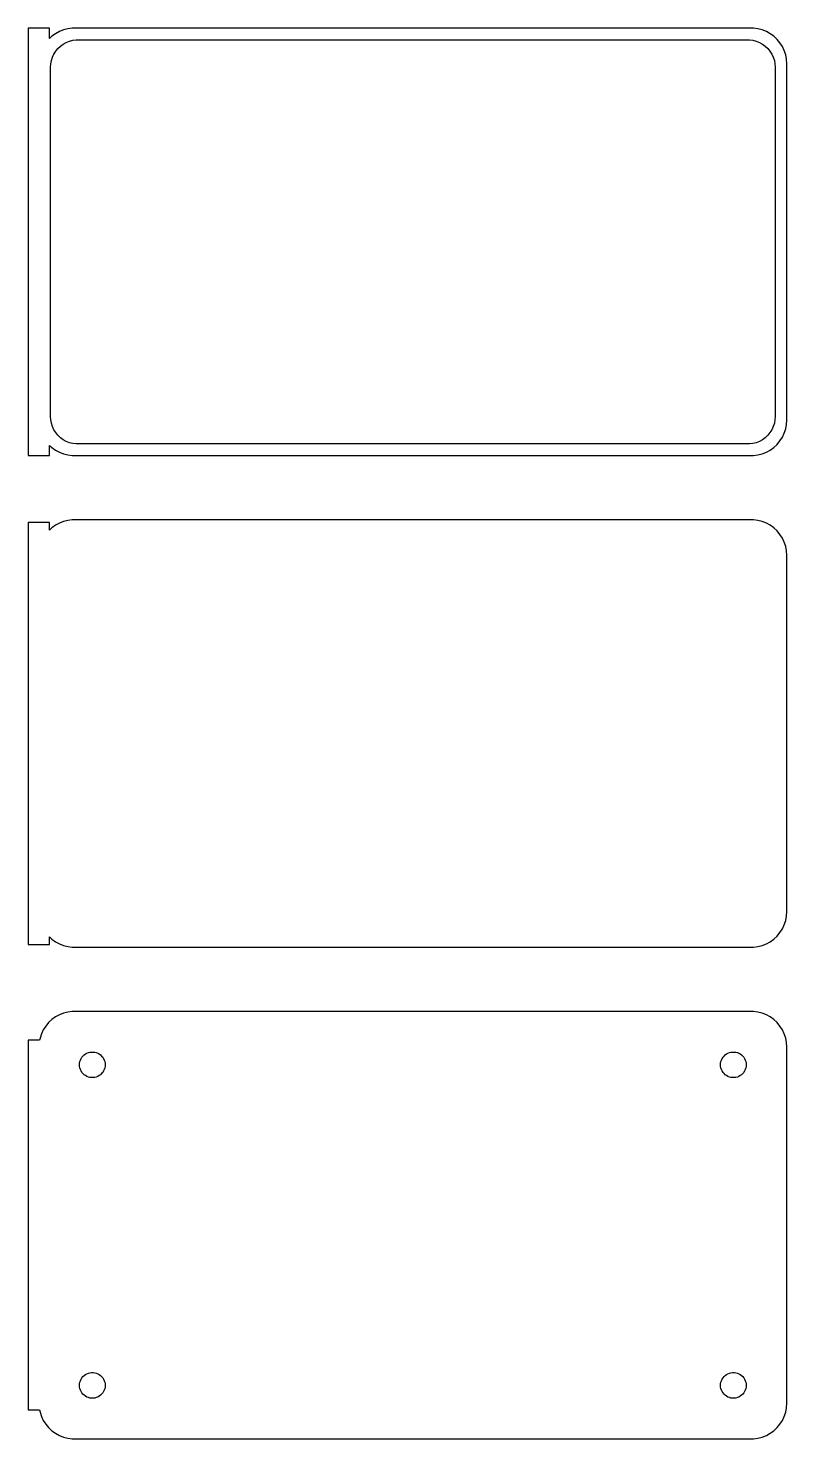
# Model space of a CAD drawing. Header units: metres. Extents: x -54 to 52, y 108 to 306.
import ezdxf

# ---------------------------------------------------------------- set-up
doc = ezdxf.new("R2010")
doc.units = ezdxf.units.M

msp = doc.modelspace()

# ---------------------------------------------------------------- linework, layer by layer
for p, q in [((-51, 305.99), (-54, 305.99)), ((-54, 305.99), (-54, 246.01)), ((-51, 304.559), (-51, 305.99)), ((-50.1791, 305.222), (-50.6871, 304.853)), ((-49.6289, 305.524), (-50.1791, 305.222)), ((-49.0451, 305.755), (-49.6289, 305.524)), ((-48.4369, 305.911), (-49.0451, 305.755)), ((-47.8139, 305.99), (-48.4369, 305.911)), ((47.8139, 305.99), (-47.8139, 305.99)), ((48.4369, 305.911), (47.8139, 305.99)), ((49.0451, 305.755), (48.4369, 305.911)), ((49.6289, 305.524), (49.0451, 305.755)), ((50.1791, 305.222), (49.6289, 305.524)), ((50.6871, 304.853), (50.1791, 305.222)), ((-50.6871, 304.853), (-51, 304.559)), ((-50.133, 302.776), (-49.823, 303.151)), ((-49.823, 303.151), (-49.4685, 303.484)), ((-49.4685, 303.484), (-49.0751, 303.77)), ((-49.0751, 303.77), (-48.6489, 304.004)), ((-48.6489, 304.004), (-48.1967, 304.183)), ((-48.1967, 304.183), (-47.7256, 304.304)), ((-47.7256, 304.304), (-47.2432, 304.365)), ((-47.2432, 304.365), (47.2432, 304.365)), ((47.2432, 304.365), (47.7256, 304.304)), ((47.7256, 304.304), (48.1967, 304.183)), ((48.1967, 304.183), (48.6489, 304.004)), ((48.6489, 304.004), (49.0751, 303.77)), ((49.0751, 303.77), (49.4685, 303.484)), ((49.4685, 303.484), (49.823, 303.151)), ((49.823, 303.151), (50.133, 302.776)), ((51.1448, 304.423), (50.6871, 304.853)), ((51.5451, 303.939), (51.1448, 304.423)), ((51.8815, 303.409), (51.5451, 303.939)), ((52.1489, 302.841), (51.8815, 303.409)), ((-50.8726, 300.5), (-50.8421, 300.985)), ((-50.8421, 300.985), (-50.751, 301.463)), ((-50.751, 301.463), (-50.6007, 301.926)), ((-50.6007, 301.926), (-50.3936, 302.366)), ((-50.3936, 302.366), (-50.133, 302.776)), ((50.133, 302.776), (50.3936, 302.366)), ((50.3936, 302.366), (50.6007, 301.926)), ((50.6007, 301.926), (50.751, 301.463)), ((50.751, 301.463), (50.8421, 300.985)), ((50.8421, 300.985), (50.8726, 300.5)), ((52.3429, 302.243), (52.1489, 302.841)), ((52.4606, 301.627), (52.3429, 302.243)), ((52.5, 301), (52.4606, 301.627)), ((52.5, 251), (52.5, 301)), ((-50.8726, 251.5), (-50.8726, 300.5)), ((50.8726, 300.5), (50.8726, 251.5)), ((-50.8421, 251.015), (-50.8726, 251.5)), ((50.8726, 251.5), (50.8421, 251.015)), ((-50.751, 250.537), (-50.8421, 251.015)), ((-50.6007, 250.074), (-50.751, 250.537)), ((-50.3936, 249.634), (-50.6007, 250.074)), ((-50.133, 249.224), (-50.3936, 249.634)), ((50.3936, 249.634), (50.133, 249.224)), ((50.6007, 250.074), (50.3936, 249.634)), ((50.751, 250.537), (50.6007, 250.074)), ((50.8421, 251.015), (50.751, 250.537)), ((52.1489, 249.159), (52.3429, 249.757)), ((52.3429, 249.757), (52.4606, 250.373)), ((52.4606, 250.373), (52.5, 251)), ((-49.823, 248.849), (-50.133, 249.224)), ((-49.4685, 248.516), (-49.823, 248.849)), ((-49.0751, 248.23), (-49.4685, 248.516)), ((-48.6489, 247.996), (-49.0751, 248.23)), ((-48.1967, 247.817), (-48.6489, 247.996)), ((-47.7256, 247.696), (-48.1967, 247.817)), ((-47.2432, 247.635), (-47.7256, 247.696)), ((47.2432, 247.635), (-47.2432, 247.635)), ((47.7256, 247.696), (47.2432, 247.635)), ((48.1967, 247.817), (47.7256, 247.696)), ((48.6489, 247.996), (48.1967, 247.817)), ((49.0751, 248.23), (48.6489, 247.996)), ((49.4685, 248.516), (49.0751, 248.23)), ((49.823, 248.849), (49.4685, 248.516)), ((50.133, 249.224), (49.823, 248.849)), ((50.6871, 247.147), (51.1448, 247.577)), ((51.1448, 247.577), (51.5451, 248.061)), ((51.5451, 248.061), (51.8815, 248.591)), ((51.8815, 248.591), (52.1489, 249.159)), ((-54, 246.01), (-51, 246.01)), ((-51, 247.441), (-50.6871, 247.147)), ((-51, 246.01), (-51, 247.441)), ((-50.6871, 247.147), (-50.1791, 246.778)), ((-50.1791, 246.778), (-49.6289, 246.476)), ((-49.6289, 246.476), (-49.0451, 246.245)), ((-49.0451, 246.245), (-48.4369, 246.089)), ((-48.4369, 246.089), (-47.8139, 246.01)), ((-47.8139, 246.01), (47.8139, 246.01)), ((47.8139, 246.01), (48.4369, 246.089)), ((48.4369, 246.089), (49.0451, 246.245)), ((49.0451, 246.245), (49.6289, 246.476)), ((49.6289, 246.476), (50.1791, 246.778)), ((50.1791, 246.778), (50.6871, 247.147)), ((-51, 236.615), (-54, 236.615)), ((-54, 236.615), (-54, 177.385)), ((-51, 235.559), (-51, 236.615)), ((-50.6871, 235.853), (-51, 235.559)), ((-50.1791, 236.222), (-50.6871, 235.853)), ((-49.6289, 236.524), (-50.1791, 236.222)), ((-49.0451, 236.755), (-49.6289, 236.524)), ((-48.4369, 236.911), (-49.0451, 236.755)), ((-47.8139, 236.99), (-48.4369, 236.911)), ((47.8139, 236.99), (-47.8139, 236.99)), ((48.4369, 236.911), (47.8139, 236.99)), ((49.0451, 236.755), (48.4369, 236.911)), ((49.6289, 236.524), (49.0451, 236.755)), ((50.1791, 236.222), (49.6289, 236.524)), ((50.6871, 235.853), (50.1791, 236.222)), ((51.1448, 235.423), (50.6871, 235.853)), ((51.5451, 234.939), (51.1448, 235.423)), ((51.8815, 234.409), (51.5451, 234.939)), ((52.1489, 233.841), (51.8815, 234.409)), ((52.3429, 233.243), (52.1489, 233.841)), ((52.4606, 232.627), (52.3429, 233.243)), ((52.5, 232), (52.4606, 232.627)), ((52.5, 182), (52.5, 232)), ((52.1489, 180.159), (52.3429, 180.757)), ((52.3429, 180.757), (52.4606, 181.373)), ((52.4606, 181.373), (52.5, 182)), ((-51, 177.385), (-51, 178.441)), ((-51, 178.441), (-50.6871, 178.147)), ((50.6871, 178.147), (51.1448, 178.577)), ((51.1448, 178.577), (51.5451, 179.061)), ((51.5451, 179.061), (51.8815, 179.591)), ((51.8815, 179.591), (52.1489, 180.159)), ((-54, 177.385), (-51, 177.385)), ((-50.6871, 178.147), (-50.1791, 177.778)), ((-50.1791, 177.778), (-49.6289, 177.476)), ((-49.6289, 177.476), (-49.0451, 177.245)), ((-49.0451, 177.245), (-48.4369, 177.089)), ((-48.4369, 177.089), (-47.8139, 177.01)), ((-47.8139, 177.01), (47.8139, 177.01)), ((47.8139, 177.01), (48.4369, 177.089)), ((48.4369, 177.089), (49.0451, 177.245)), ((49.0451, 177.245), (49.6289, 177.476)), ((49.6289, 177.476), (50.1791, 177.778)), ((50.1791, 177.778), (50.6871, 178.147)), ((-51.1448, 166.423), (-51.5451, 165.939)), ((-50.6871, 166.853), (-51.1448, 166.423)), ((-50.1791, 167.222), (-50.6871, 166.853)), ((-49.6289, 167.524), (-50.1791, 167.222)), ((-49.0451, 167.755), (-49.6289, 167.524)), ((-48.4369, 167.911), (-49.0451, 167.755)), ((-47.8139, 167.99), (-48.4369, 167.911)), ((47.8139, 167.99), (-47.8139, 167.99)), ((48.4369, 167.911), (47.8139, 167.99)), ((49.0451, 167.755), (48.4369, 167.911)), ((49.6289, 167.524), (49.0451, 167.755)), ((50.1791, 167.222), (49.6289, 167.524)), ((50.6871, 166.853), (50.1791, 167.222)), ((51.1448, 166.423), (50.6871, 166.853)), ((51.5451, 165.939), (51.1448, 166.423)), ((-52.1489, 164.841), (-52.3429, 164.243)), ((-51.8815, 165.409), (-52.1489, 164.841)), ((-51.5451, 165.939), (-51.8815, 165.409)), ((51.8815, 165.409), (51.5451, 165.939)), ((52.1489, 164.841), (51.8815, 165.409)), ((52.3429, 164.243), (52.1489, 164.841)), ((-52.4, 163.944), (-54, 163.944)), ((-54, 163.944), (-54, 112.056)), ((-52.3429, 164.243), (-52.4, 163.944)), ((52.4606, 163.627), (52.3429, 164.243)), ((52.5, 163), (52.4606, 163.627)), ((52.5, 113), (52.5, 163)), ((-46.8, 160.5), (-46.7858, 160.726)), ((-46.7858, 160.274), (-46.8, 160.5)), ((-46.7858, 160.726), (-46.7434, 160.948)), ((-46.7434, 160.948), (-46.6736, 161.163)), ((-46.6736, 161.163), (-46.5773, 161.367)), ((-46.5773, 161.367), (-46.4562, 161.558)), ((-46.4562, 161.558), (-46.3121, 161.732)), ((-46.3121, 161.732), (-46.1474, 161.887)), ((-46.1474, 161.887), (-45.9645, 162.02)), ((-45.9645, 162.02), (-45.7664, 162.129)), ((-45.7664, 162.129), (-45.5562, 162.212)), ((-45.5562, 162.212), (-45.3373, 162.268)), ((-45.3373, 162.268), (-45.113, 162.296)), ((-45.113, 162.296), (-44.887, 162.296)), ((-44.887, 162.296), (-44.6627, 162.268)), ((-44.6627, 162.268), (-44.4438, 162.212)), ((-44.4438, 162.212), (-44.2336, 162.129)), ((-44.2336, 162.129), (-44.0355, 162.02)), ((-44.0355, 162.02), (-43.8526, 161.887)), ((-43.8526, 161.887), (-43.6879, 161.732)), ((-43.6879, 161.732), (-43.5438, 161.558)), ((-43.5438, 161.558), (-43.4226, 161.367)), ((-43.4226, 161.367), (-43.3264, 161.163)), ((-43.3264, 161.163), (-43.2565, 160.948)), ((-43.2565, 160.948), (-43.2142, 160.726)), ((-43.2142, 160.726), (-43.2, 160.5)), ((-43.2, 160.5), (-43.2142, 160.274)), ((43.2, 160.5), (43.2142, 160.726)), ((43.2142, 160.274), (43.2, 160.5)), ((43.2142, 160.726), (43.2565, 160.948)), ((43.2565, 160.948), (43.3264, 161.163)), ((43.3264, 161.163), (43.4226, 161.367)), ((43.4226, 161.367), (43.5438, 161.558)), ((43.5438, 161.558), (43.6879, 161.732)), ((43.6879, 161.732), (43.8526, 161.887)), ((43.8526, 161.887), (44.0355, 162.02)), ((44.0355, 162.02), (44.2336, 162.129)), ((44.2336, 162.129), (44.4438, 162.212)), ((44.4438, 162.212), (44.6627, 162.268)), ((44.6627, 162.268), (44.887, 162.296)), ((44.887, 162.296), (45.113, 162.296)), ((45.113, 162.296), (45.3373, 162.268)), ((45.3373, 162.268), (45.5562, 162.212)), ((45.5562, 162.212), (45.7664, 162.129)), ((45.7664, 162.129), (45.9645, 162.02)), ((45.9645, 162.02), (46.1474, 161.887)), ((46.1474, 161.887), (46.3121, 161.732)), ((46.3121, 161.732), (46.4562, 161.558)), ((46.4562, 161.558), (46.5773, 161.367)), ((46.5773, 161.367), (46.6736, 161.163)), ((46.6736, 161.163), (46.7434, 160.948)), ((46.7434, 160.948), (46.7858, 160.726)), ((46.7858, 160.726), (46.8, 160.5)), ((46.8, 160.5), (46.7858, 160.274)), ((-46.7434, 160.052), (-46.7858, 160.274)), ((-46.6736, 159.837), (-46.7434, 160.052)), ((-46.5773, 159.633), (-46.6736, 159.837)), ((-46.4562, 159.442), (-46.5773, 159.633)), ((-46.3121, 159.268), (-46.4562, 159.442)), ((-46.1474, 159.113), (-46.3121, 159.268)), ((-45.9645, 158.98), (-46.1474, 159.113)), ((-45.7664, 158.871), (-45.9645, 158.98)), ((-45.5562, 158.788), (-45.7664, 158.871)), ((-45.3373, 158.732), (-45.5562, 158.788)), ((-45.113, 158.704), (-45.3373, 158.732)), ((-44.887, 158.704), (-45.113, 158.704)), ((-44.6627, 158.732), (-44.887, 158.704)), ((-44.4438, 158.788), (-44.6627, 158.732)), ((-44.2336, 158.871), (-44.4438, 158.788)), ((-44.0355, 158.98), (-44.2336, 158.871)), ((-43.8526, 159.113), (-44.0355, 158.98)), ((-43.6879, 159.268), (-43.8526, 159.113)), ((-43.5438, 159.442), (-43.6879, 159.268)), ((-43.4226, 159.633), (-43.5438, 159.442)), ((-43.3264, 159.837), (-43.4226, 159.633)), ((-43.2565, 160.052), (-43.3264, 159.837)), ((-43.2142, 160.274), (-43.2565, 160.052)), ((43.2565, 160.052), (43.2142, 160.274)), ((43.3264, 159.837), (43.2565, 160.052)), ((43.4226, 159.633), (43.3264, 159.837)), ((43.5438, 159.442), (43.4226, 159.633)), ((43.6879, 159.268), (43.5438, 159.442)), ((43.8526, 159.113), (43.6879, 159.268)), ((44.0355, 158.98), (43.8526, 159.113)), ((44.2336, 158.871), (44.0355, 158.98)), ((44.4438, 158.788), (44.2336, 158.871)), ((44.6627, 158.732), (44.4438, 158.788)), ((44.887, 158.704), (44.6627, 158.732)), ((45.113, 158.704), (44.887, 158.704)), ((45.3373, 158.732), (45.113, 158.704)), ((45.5562, 158.788), (45.3373, 158.732)), ((45.7664, 158.871), (45.5562, 158.788)), ((45.9645, 158.98), (45.7664, 158.871)), ((46.1474, 159.113), (45.9645, 158.98)), ((46.3121, 159.268), (46.1474, 159.113)), ((46.4562, 159.442), (46.3121, 159.268)), ((46.5773, 159.633), (46.4562, 159.442)), ((46.6736, 159.837), (46.5773, 159.633)), ((46.7434, 160.052), (46.6736, 159.837)), ((46.7858, 160.274), (46.7434, 160.052)), ((-46.3121, 116.732), (-46.1474, 116.887)), ((-46.1474, 116.887), (-45.9645, 117.02)), ((-45.9645, 117.02), (-45.7664, 117.129)), ((-45.7664, 117.129), (-45.5562, 117.212)), ((-45.5562, 117.212), (-45.3373, 117.268)), ((-45.3373, 117.268), (-45.113, 117.296)), ((-45.113, 117.296), (-44.887, 117.296)), ((-44.887, 117.296), (-44.6627, 117.268)), ((-44.6627, 117.268), (-44.4438, 117.212)), ((-44.4438, 117.212), (-44.2336, 117.129)), ((-44.2336, 117.129), (-44.0355, 117.02)), ((-44.0355, 117.02), (-43.8526, 116.887)), ((-43.8526, 116.887), (-43.6879, 116.732)), ((43.6879, 116.732), (43.8526, 116.887)), ((43.8526, 116.887), (44.0355, 117.02)), ((44.0355, 117.02), (44.2336, 117.129)), ((44.2336, 117.129), (44.4438, 117.212)), ((44.4438, 117.212), (44.6627, 117.268)), ((44.6627, 117.268), (44.887, 117.296)), ((44.887, 117.296), (45.113, 117.296)), ((45.113, 117.296), (45.3373, 117.268)), ((45.3373, 117.268), (45.5562, 117.212)), ((45.5562, 117.212), (45.7664, 117.129)), ((45.7664, 117.129), (45.9645, 117.02)), ((45.9645, 117.02), (46.1474, 116.887)), ((46.1474, 116.887), (46.3121, 116.732)), ((-46.8, 115.5), (-46.7858, 115.726)), ((-46.7858, 115.274), (-46.8, 115.5)), ((-46.7858, 115.726), (-46.7434, 115.948)), ((-46.7434, 115.052), (-46.7858, 115.274)), ((-46.7434, 115.948), (-46.6736, 116.163)), ((-46.6736, 114.837), (-46.7434, 115.052)), ((-46.6736, 116.163), (-46.5773, 116.367)), ((-46.5773, 114.633), (-46.6736, 114.837)), ((-46.5773, 116.367), (-46.4562, 116.558)), ((-46.4562, 116.558), (-46.3121, 116.732)), ((-43.6879, 116.732), (-43.5438, 116.558)), ((-43.5438, 116.558), (-43.4226, 116.367)), ((-43.4226, 116.367), (-43.3264, 116.163)), ((-43.3264, 114.837), (-43.4226, 114.633)), ((-43.3264, 116.163), (-43.2565, 115.948)), ((-43.2565, 115.052), (-43.3264, 114.837)), ((-43.2565, 115.948), (-43.2142, 115.726)), ((-43.2142, 115.274), (-43.2565, 115.052)), ((-43.2142, 115.726), (-43.2, 115.5)), ((-43.2, 115.5), (-43.2142, 115.274)), ((43.2, 115.5), (43.2142, 115.726)), ((43.2142, 115.274), (43.2, 115.5)), ((43.2142, 115.726), (43.2565, 115.948)), ((43.2565, 115.052), (43.2142, 115.274)), ((43.2565, 115.948), (43.3264, 116.163)), ((43.3264, 114.837), (43.2565, 115.052)), ((43.3264, 116.163), (43.4226, 116.367)), ((43.4226, 114.633), (43.3264, 114.837)), ((43.4226, 116.367), (43.5438, 116.558)), ((43.5438, 116.558), (43.6879, 116.732)), ((46.3121, 116.732), (46.4562, 116.558)), ((46.4562, 116.558), (46.5773, 116.367)), ((46.5773, 116.367), (46.6736, 116.163)), ((46.6736, 114.837), (46.5773, 114.633)), ((46.6736, 116.163), (46.7434, 115.948)), ((46.7434, 115.052), (46.6736, 114.837)), ((46.7434, 115.948), (46.7858, 115.726)), ((46.7858, 115.274), (46.7434, 115.052)), ((46.7858, 115.726), (46.8, 115.5)), ((46.8, 115.5), (46.7858, 115.274)), ((-46.4562, 114.442), (-46.5773, 114.633)), ((-46.3121, 114.268), (-46.4562, 114.442)), ((-46.1474, 114.113), (-46.3121, 114.268)), ((-45.9645, 113.98), (-46.1474, 114.113)), ((-45.7664, 113.871), (-45.9645, 113.98)), ((-45.5562, 113.788), (-45.7664, 113.871)), ((-45.3373, 113.732), (-45.5562, 113.788)), ((-45.113, 113.704), (-45.3373, 113.732)), ((-44.887, 113.704), (-45.113, 113.704)), ((-44.6627, 113.732), (-44.887, 113.704)), ((-44.4438, 113.788), (-44.6627, 113.732)), ((-44.2336, 113.871), (-44.4438, 113.788)), ((-44.0355, 113.98), (-44.2336, 113.871)), ((-43.8526, 114.113), (-44.0355, 113.98)), ((-43.6879, 114.268), (-43.8526, 114.113)), ((-43.5438, 114.442), (-43.6879, 114.268)), ((-43.4226, 114.633), (-43.5438, 114.442)), ((43.5438, 114.442), (43.4226, 114.633)), ((43.6879, 114.268), (43.5438, 114.442)), ((43.8526, 114.113), (43.6879, 114.268)), ((44.0355, 113.98), (43.8526, 114.113)), ((44.2336, 113.871), (44.0355, 113.98)), ((44.4438, 113.788), (44.2336, 113.871)), ((44.6627, 113.732), (44.4438, 113.788)), ((44.887, 113.704), (44.6627, 113.732)), ((45.113, 113.704), (44.887, 113.704)), ((45.3373, 113.732), (45.113, 113.704)), ((45.5562, 113.788), (45.3373, 113.732)), ((45.7664, 113.871), (45.5562, 113.788)), ((45.9645, 113.98), (45.7664, 113.871)), ((46.1474, 114.113), (45.9645, 113.98)), ((46.3121, 114.268), (46.1474, 114.113)), ((46.4562, 114.442), (46.3121, 114.268)), ((46.5773, 114.633), (46.4562, 114.442)), ((52.4606, 112.373), (52.5, 113)), ((-54, 112.056), (-52.4, 112.056)), ((-52.4, 112.056), (-52.3429, 111.757)), ((-52.3429, 111.757), (-52.1489, 111.159)), ((-52.1489, 111.159), (-51.8815, 110.591)), ((51.8815, 110.591), (52.1489, 111.159)), ((52.1489, 111.159), (52.3429, 111.757)), ((52.3429, 111.757), (52.4606, 112.373)), ((-51.8815, 110.591), (-51.5451, 110.061)), ((-51.5451, 110.061), (-51.1448, 109.577)), ((-51.1448, 109.577), (-50.6871, 109.147)), ((-50.6871, 109.147), (-50.1791, 108.778)), ((50.1791, 108.778), (50.6871, 109.147)), ((50.6871, 109.147), (51.1448, 109.577)), ((51.1448, 109.577), (51.5451, 110.061)), ((51.5451, 110.061), (51.8815, 110.591)), ((-50.1791, 108.778), (-49.6289, 108.476)), ((-49.6289, 108.476), (-49.0451, 108.245)), ((-49.0451, 108.245), (-48.4369, 108.089)), ((-48.4369, 108.089), (-47.8139, 108.01)), ((-47.8139, 108.01), (47.8139, 108.01)), ((47.8139, 108.01), (48.4369, 108.089)), ((48.4369, 108.089), (49.0451, 108.245)), ((49.0451, 108.245), (49.6289, 108.476)), ((49.6289, 108.476), (50.1791, 108.778))]:
    msp.add_line(p, q)

doc.saveas('drawing.dxf')
